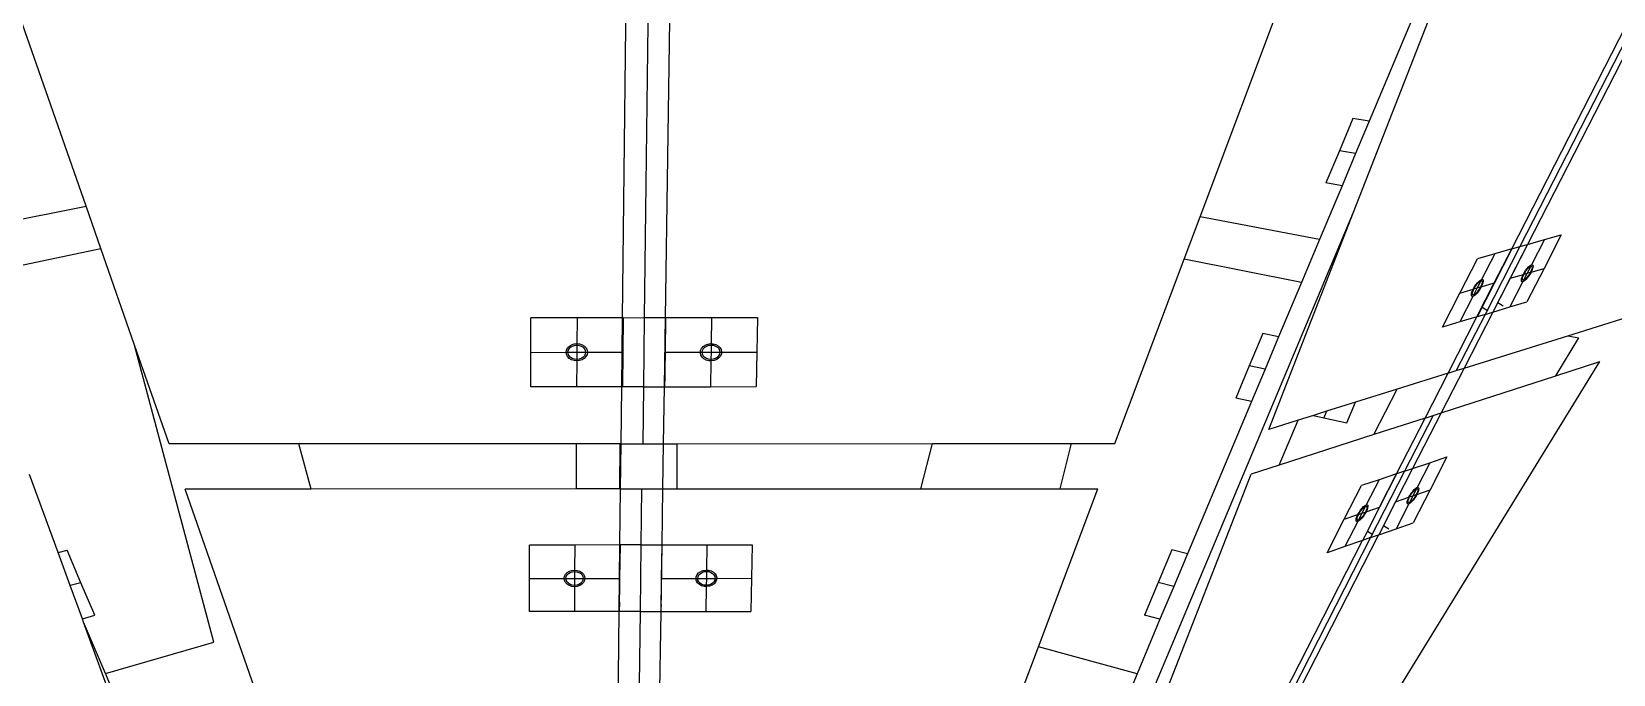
# Model space of a CAD drawing. Extents: x -61 to 68, y -78 to 75.
# Drawn here: x -14.03 to 32.19, y -20.09 to -1.3 of the extents above; entities that cross this region are included whole.
import ezdxf

# ---------------------------------------------------------------- set-up
doc = ezdxf.new("R2010")
doc.units = 0
doc.header["$MEASUREMENT"] = 0
doc.layers.get('0').update_dxf_attribs({"linetype": 'CONTINUOUS'})

msp = doc.modelspace()

# ---------------------------------------------------------------- linework, layer by layer
for p, q in [((29.499, 6.662), (25.053, -3.923)), ((-12.442, -6.403), (-16.853, 6.21)), ((20.115, -6.712), (24.974, 6.22)), ((24.602, -6.574), (29.683, 6.434)), ((29.221, -7.652), (35.097, 3.827)), ((35.32, 3.871), (29.457, -7.585)), ((35.542, 3.914), (29.681, -7.521)), ((3.236, -9.662), (3.372, 2.209)), ((4.017, 2.209), (3.872, -9.661)), ((4.654, 2.209), (4.478, -9.661)), ((24.582, -3.844), (24.188, -4.782)), ((25.053, -3.923), (24.582, -3.844)), ((25.053, -3.923), (24.658, -4.864)), ((24.188, -4.782), (23.792, -5.721)), ((24.658, -4.864), (24.188, -4.782)), ((24.658, -4.864), (24.262, -5.806)), ((24.262, -5.806), (23.602, -7.378)), ((24.262, -5.806), (23.792, -5.721)), ((-16.655, -7.25), (-12.442, -6.403)), ((-12.008, -7.643), (-12.442, -6.403)), ((8.337, -45.339), (24.602, -6.574)), ((19.647, -7.956), (20.115, -6.712)), ((23.602, -7.378), (20.115, -6.712)), ((22.12, -12.926), (24.602, -6.574)), ((23.602, -7.378), (23.073, -8.638)), ((29.686, -7.519), (30.18, -7.378)), ((30.18, -7.378), (29.8, -8.119)), ((30.67, -7.238), (30.166, -8.22)), ((30.18, -7.378), (30.67, -7.238)), ((-16.191, -8.519), (-12.008, -7.643)), ((-11.023, -10.461), (-12.008, -7.643)), ((28.724, -7.795), (28.217, -7.94)), ((28.724, -7.795), (28.341, -8.544)), ((29.457, -7.585), (28.443, -9.566)), ((29.681, -7.521), (28.667, -9.499)), ((28.712, -8.647), (29.221, -7.652)), ((29.227, -7.651), (28.718, -8.645)), ((29.221, -7.652), (28.724, -7.795)), ((29.686, -7.519), (29.179, -8.51)), ((29.227, -7.651), (29.221, -7.652)), ((29.227, -7.651), (29.457, -7.585)), ((29.457, -7.585), (29.681, -7.521)), ((29.681, -7.521), (29.686, -7.519)), ((17.625, -13.339), (19.647, -7.956)), ((23.073, -8.638), (19.647, -7.956)), ((27.706, -8.942), (28.217, -7.94)), ((29.587, -8.349), (29.628, -8.285)), ((29.61, -8.338), (29.645, -8.285)), ((29.628, -8.285), (29.672, -8.227)), ((29.645, -8.285), (29.682, -8.239)), ((30.166, -8.22), (29.663, -9.199)), ((29.672, -8.227), (29.716, -8.178)), ((29.78, -8.159), (29.675, -8.364)), ((29.682, -8.239), (29.718, -8.2)), ((29.716, -8.178), (29.757, -8.142)), ((29.718, -8.2), (29.752, -8.173)), ((29.752, -8.173), (29.78, -8.159)), ((29.757, -8.142), (29.793, -8.12)), ((29.793, -8.284), (29.769, -8.336)), ((29.8, -8.119), (29.78, -8.159)), ((29.78, -8.159), (29.801, -8.159)), ((29.788, -8.331), (30.166, -8.22)), ((29.796, -8.314), (29.788, -8.331)), ((29.793, -8.12), (29.8, -8.119)), ((29.809, -8.237), (29.793, -8.284)), ((29.823, -8.253), (29.796, -8.314)), ((29.8, -8.119), (29.821, -8.116)), ((29.801, -8.159), (29.813, -8.172)), ((29.816, -8.199), (29.809, -8.237)), ((29.813, -8.172), (29.816, -8.199)), ((29.821, -8.116), (29.838, -8.128)), ((29.839, -8.199), (29.823, -8.253)), ((29.838, -8.128), (29.844, -8.157)), ((29.844, -8.157), (29.839, -8.199)), ((23.073, -8.638), (22.41, -10.217)), ((28.097, -8.827), (28.134, -8.762)), ((28.117, -8.822), (28.147, -8.767)), ((28.134, -8.762), (28.177, -8.698)), ((28.147, -8.767), (28.183, -8.714)), ((28.177, -8.698), (28.222, -8.641)), ((28.183, -8.714), (28.22, -8.666)), ((28.205, -9.638), (28.712, -8.647)), ((28.718, -8.645), (28.211, -9.636)), ((28.32, -8.585), (28.214, -8.793)), ((28.214, -8.793), (28.311, -8.765)), ((28.22, -8.666), (28.257, -8.627)), ((28.222, -8.641), (28.266, -8.594)), ((28.257, -8.627), (28.291, -8.6)), ((28.266, -8.594), (28.307, -8.561)), ((28.311, -8.765), (28.281, -8.819)), ((28.291, -8.6), (28.32, -8.585)), ((28.331, -8.759), (28.294, -8.824)), ((28.307, -8.561), (28.341, -8.544)), ((28.335, -8.712), (28.311, -8.765)), ((28.311, -8.765), (28.331, -8.759)), ((28.341, -8.544), (28.32, -8.585)), ((28.32, -8.585), (28.342, -8.585)), ((28.331, -8.759), (28.712, -8.647)), ((28.36, -8.696), (28.331, -8.759)), ((28.351, -8.665), (28.335, -8.712)), ((28.341, -8.544), (28.367, -8.543)), ((28.342, -8.585), (28.355, -8.599)), ((28.358, -8.626), (28.351, -8.665)), ((28.355, -8.599), (28.358, -8.626)), ((28.379, -8.639), (28.36, -8.696)), ((28.367, -8.543), (28.383, -8.56)), ((28.387, -8.593), (28.379, -8.639)), ((28.383, -8.56), (28.387, -8.593)), ((29.179, -8.51), (28.674, -9.497)), ((28.712, -8.647), (28.718, -8.645)), ((29.549, -8.608), (29.17, -9.347)), ((29.179, -8.51), (29.561, -8.397)), ((29.505, -8.571), (29.51, -8.529)), ((29.511, -8.6), (29.505, -8.571)), ((29.51, -8.529), (29.526, -8.475)), ((29.529, -8.612), (29.511, -8.6)), ((29.526, -8.475), (29.553, -8.414)), ((29.549, -8.608), (29.529, -8.612)), ((29.533, -8.529), (29.54, -8.491)), ((29.536, -8.556), (29.533, -8.529)), ((29.548, -8.569), (29.536, -8.556)), ((29.54, -8.491), (29.556, -8.444)), ((29.569, -8.569), (29.548, -8.569)), ((29.569, -8.569), (29.549, -8.608)), ((29.556, -8.607), (29.549, -8.608)), ((29.553, -8.414), (29.561, -8.397)), ((29.556, -8.444), (29.58, -8.392)), ((29.592, -8.586), (29.556, -8.607)), ((29.561, -8.397), (29.587, -8.349)), ((29.561, -8.397), (29.58, -8.392)), ((29.675, -8.364), (29.569, -8.569)), ((29.598, -8.555), (29.569, -8.569)), ((29.58, -8.392), (29.61, -8.338)), ((29.58, -8.392), (29.675, -8.364)), ((29.633, -8.55), (29.592, -8.586)), ((29.631, -8.528), (29.598, -8.555)), ((29.667, -8.489), (29.631, -8.528)), ((29.677, -8.501), (29.633, -8.55)), ((29.704, -8.442), (29.667, -8.489)), ((29.675, -8.364), (29.769, -8.336)), ((29.721, -8.443), (29.677, -8.501)), ((29.739, -8.39), (29.704, -8.442)), ((29.762, -8.379), (29.721, -8.443)), ((29.769, -8.336), (29.739, -8.39)), ((29.788, -8.331), (29.762, -8.379)), ((29.769, -8.336), (29.788, -8.331)), ((27.196, -9.942), (27.706, -8.942)), ((27.706, -8.942), (28.097, -8.827)), ((28.087, -9.042), (27.706, -9.788)), ((28.041, -8.994), (28.049, -8.948)), ((28.045, -9.026), (28.041, -8.994)), ((28.061, -9.043), (28.045, -9.026)), ((28.049, -8.948), (28.068, -8.891)), ((28.087, -9.042), (28.061, -9.043)), ((28.068, -8.891), (28.097, -8.827)), ((28.07, -8.96), (28.077, -8.922)), ((28.074, -8.987), (28.07, -8.96)), ((28.086, -9.001), (28.074, -8.987)), ((28.077, -8.922), (28.093, -8.875)), ((28.108, -9.001), (28.086, -9.001)), ((28.108, -9.001), (28.087, -9.042)), ((28.121, -9.025), (28.087, -9.042)), ((28.093, -8.875), (28.117, -8.822)), ((28.097, -8.827), (28.117, -8.822)), ((28.214, -8.793), (28.108, -9.001)), ((28.137, -8.986), (28.108, -9.001)), ((28.117, -8.822), (28.214, -8.793)), ((28.162, -8.992), (28.121, -9.025)), ((28.171, -8.959), (28.137, -8.986)), ((28.207, -8.945), (28.162, -8.992)), ((28.208, -8.92), (28.171, -8.959)), ((28.252, -8.888), (28.207, -8.945)), ((28.245, -8.872), (28.208, -8.92)), ((28.281, -8.819), (28.245, -8.872)), ((28.294, -8.824), (28.252, -8.888)), ((28.817, -9.217), (28.975, -9.316)), ((29.17, -9.347), (29.663, -9.199)), ((0.557, -10.675), (0.56, -9.663)), ((1.905, -9.662), (0.56, -9.663)), ((1.905, -9.662), (1.9, -10.422)), ((3.236, -9.662), (1.905, -9.662)), ((3.225, -10.674), (3.236, -9.662)), ((3.251, -9.662), (3.236, -9.662)), ((3.251, -9.662), (3.24, -10.674)), ((3.251, -9.662), (3.872, -9.661)), ((3.872, -9.661), (3.847, -11.68)), ((3.872, -9.661), (4.478, -9.661)), ((4.478, -9.661), (4.448, -11.679)), ((4.478, -9.661), (4.493, -9.661)), ((4.493, -9.661), (4.479, -10.673)), ((4.493, -9.661), (5.838, -9.66)), ((5.838, -9.66), (5.825, -10.422)), ((5.838, -9.66), (7.184, -9.66)), ((7.184, -9.66), (7.162, -10.672)), ((27.362, -11.284), (28.205, -9.638)), ((28.443, -9.566), (27.602, -11.209)), ((28.205, -9.638), (27.706, -9.788)), ((28.667, -9.499), (27.827, -11.138)), ((28.211, -9.636), (28.205, -9.638)), ((28.443, -9.566), (28.211, -9.636)), ((28.355, -9.355), (28.514, -9.455)), ((28.443, -9.566), (28.667, -9.499)), ((28.667, -9.499), (28.674, -9.497)), ((28.674, -9.497), (29.17, -9.347)), ((30.857, -10.188), (32.592, -9.645)), ((21.951, -10.12), (21.553, -11.066)), ((22.41, -10.217), (21.951, -10.12)), ((27.706, -9.788), (27.196, -9.942)), ((-8.712, -19.142), (-11.023, -10.461)), ((-10.012, -13.352), (-11.023, -10.461)), ((1.589, -10.674), (1.6, -10.609)), ((1.6, -10.609), (1.631, -10.548)), ((1.631, -10.548), (1.681, -10.496)), ((1.64, -10.674), (1.65, -10.62)), ((1.65, -10.62), (1.676, -10.569)), ((1.676, -10.569), (1.717, -10.525)), ((1.681, -10.496), (1.745, -10.456)), ((1.717, -10.525), (1.771, -10.492)), ((1.745, -10.456), (1.82, -10.43)), ((1.771, -10.492), (1.833, -10.471)), ((1.82, -10.43), (1.9, -10.422)), ((1.833, -10.471), (1.9, -10.464)), ((1.9, -10.464), (1.898, -10.674)), ((1.9, -10.422), (1.9, -10.464)), ((1.9, -10.422), (1.98, -10.43)), ((1.9, -10.464), (1.967, -10.471)), ((1.967, -10.471), (2.029, -10.492)), ((1.98, -10.43), (2.055, -10.455)), ((2.029, -10.492), (2.082, -10.525)), ((2.055, -10.455), (2.119, -10.496)), ((2.082, -10.525), (2.123, -10.569)), ((2.119, -10.496), (2.168, -10.548)), ((2.123, -10.569), (2.148, -10.62)), ((2.148, -10.62), (2.156, -10.674)), ((2.168, -10.548), (2.198, -10.609)), ((2.198, -10.609), (2.208, -10.674)), ((5.513, -10.673), (5.518, -10.624)), ((5.518, -10.624), (5.545, -10.561)), ((5.545, -10.561), (5.59, -10.506)), ((5.563, -10.673), (5.572, -10.618)), ((5.572, -10.618), (5.599, -10.567)), ((5.59, -10.506), (5.652, -10.463)), ((5.599, -10.567), (5.641, -10.524)), ((5.641, -10.524), (5.695, -10.49)), ((5.652, -10.463), (5.725, -10.433)), ((5.695, -10.49), (5.757, -10.469)), ((5.725, -10.433), (5.804, -10.421)), ((5.757, -10.469), (5.824, -10.462)), ((5.804, -10.421), (5.825, -10.422)), ((5.824, -10.462), (5.821, -10.672)), ((5.825, -10.422), (5.824, -10.462)), ((5.824, -10.462), (5.891, -10.469)), ((5.825, -10.422), (5.885, -10.425)), ((5.885, -10.425), (5.961, -10.446)), ((5.891, -10.469), (5.953, -10.49)), ((5.953, -10.49), (6.006, -10.524)), ((5.961, -10.446), (6.028, -10.482)), ((6.006, -10.524), (6.046, -10.567)), ((6.028, -10.482), (6.08, -10.532)), ((6.046, -10.567), (6.071, -10.618)), ((6.071, -10.618), (6.079, -10.672)), ((6.08, -10.532), (6.115, -10.591)), ((6.115, -10.591), (6.13, -10.656)), ((22.41, -10.217), (22.012, -11.165)), ((27.827, -11.138), (30.857, -10.188)), ((30.509, -11.361), (31.187, -10.254)), ((30.857, -10.188), (31.187, -10.254)), ((0.553, -11.681), (0.557, -10.675)), ((0.557, -10.675), (1.589, -10.674)), ((1.589, -10.674), (1.64, -10.674)), ((1.599, -10.74), (1.589, -10.674)), ((1.63, -10.8), (1.599, -10.74)), ((1.678, -10.853), (1.63, -10.8)), ((1.649, -10.729), (1.64, -10.674)), ((1.64, -10.674), (1.898, -10.674)), ((1.674, -10.779), (1.649, -10.729)), ((1.715, -10.823), (1.674, -10.779)), ((1.742, -10.893), (1.678, -10.853)), ((1.768, -10.856), (1.715, -10.823)), ((1.817, -10.918), (1.742, -10.893)), ((1.83, -10.877), (1.768, -10.856)), ((1.897, -10.926), (1.817, -10.918)), ((1.897, -10.884), (1.83, -10.877)), ((1.897, -10.926), (1.892, -11.681)), ((1.898, -10.674), (1.897, -10.884)), ((1.964, -10.877), (1.897, -10.884)), ((1.897, -10.884), (1.897, -10.926)), ((1.977, -10.918), (1.897, -10.926)), ((1.898, -10.674), (2.156, -10.674)), ((2.026, -10.856), (1.964, -10.877)), ((2.052, -10.892), (1.977, -10.918)), ((2.08, -10.823), (2.026, -10.856)), ((2.116, -10.852), (2.052, -10.892)), ((2.121, -10.779), (2.08, -10.823)), ((2.166, -10.8), (2.116, -10.852)), ((2.147, -10.728), (2.121, -10.779)), ((2.156, -10.674), (2.147, -10.728)), ((2.156, -10.674), (2.208, -10.674)), ((2.197, -10.739), (2.166, -10.8)), ((2.208, -10.674), (2.197, -10.739)), ((2.208, -10.674), (3.225, -10.674)), ((3.213, -11.68), (3.225, -10.674)), ((3.225, -10.674), (3.24, -10.674)), ((3.24, -10.674), (3.23, -11.68)), ((4.479, -10.673), (4.465, -11.679)), ((4.479, -10.673), (5.513, -10.673)), ((5.511, -10.689), (5.513, -10.673)), ((5.526, -10.754), (5.511, -10.689)), ((5.513, -10.673), (5.563, -10.673)), ((5.561, -10.813), (5.526, -10.754)), ((5.613, -10.862), (5.561, -10.813)), ((5.563, -10.673), (5.821, -10.672)), ((5.57, -10.727), (5.563, -10.673)), ((5.595, -10.778), (5.57, -10.727)), ((5.636, -10.821), (5.595, -10.778)), ((5.68, -10.899), (5.613, -10.862)), ((5.688, -10.854), (5.636, -10.821)), ((5.756, -10.92), (5.68, -10.899)), ((5.75, -10.875), (5.688, -10.854)), ((5.817, -10.883), (5.75, -10.875)), ((5.816, -10.923), (5.756, -10.92)), ((5.816, -10.923), (5.803, -11.679)), ((5.817, -10.883), (5.816, -10.923)), ((5.837, -10.924), (5.816, -10.923)), ((5.821, -10.672), (5.817, -10.883)), ((5.884, -10.875), (5.817, -10.883)), ((5.821, -10.672), (6.079, -10.672)), ((5.916, -10.911), (5.837, -10.924)), ((5.946, -10.854), (5.884, -10.875)), ((5.989, -10.882), (5.916, -10.911)), ((6, -10.821), (5.946, -10.854)), ((6.05, -10.838), (5.989, -10.882)), ((6.042, -10.777), (6, -10.821)), ((6.069, -10.727), (6.042, -10.777)), ((6.096, -10.784), (6.05, -10.838)), ((6.079, -10.672), (6.069, -10.727)), ((6.079, -10.672), (6.128, -10.672)), ((6.123, -10.721), (6.096, -10.784)), ((6.128, -10.672), (6.123, -10.721)), ((6.13, -10.656), (6.128, -10.672)), ((6.128, -10.672), (7.162, -10.672)), ((7.162, -10.672), (7.141, -11.678)), ((21.553, -11.066), (21.154, -12.013)), ((22.012, -11.165), (21.553, -11.066)), ((24.63, -22.607), (31.792, -10.947)), ((30.509, -11.361), (31.792, -10.947)), ((3.233, -11.395), (3.236, -11.515)), ((4.469, -11.394), (4.473, -11.514)), ((22.012, -11.165), (21.613, -12.114)), ((27.362, -11.284), (25.872, -11.751)), ((26.692, -12.594), (27.362, -11.284)), ((27.827, -11.138), (27.158, -12.444)), ((27.158, -12.444), (30.509, -11.361)), ((27.362, -11.284), (27.602, -11.209)), ((27.602, -11.209), (27.827, -11.138)), ((1.892, -11.681), (0.553, -11.681)), ((3.213, -11.68), (1.892, -11.681)), ((3.194, -13.345), (3.213, -11.68)), ((3.23, -11.68), (3.213, -11.68)), ((3.847, -11.68), (3.23, -11.68)), ((3.847, -11.68), (3.827, -13.345)), ((3.847, -11.68), (4.448, -11.679)), ((4.448, -11.679), (4.424, -13.345)), ((4.448, -11.679), (4.465, -11.679)), ((4.465, -11.679), (5.803, -11.679)), ((5.803, -11.679), (7.141, -11.678)), ((21.613, -12.114), (21.154, -12.013)), ((25.872, -11.751), (24.656, -12.132)), ((25.195, -13.078), (25.872, -11.751)), ((21.613, -12.114), (19.745, -16.56)), ((23.813, -12.396), (23.427, -12.517)), ((23.813, -12.396), (23.734, -12.585)), ((24.656, -12.132), (23.813, -12.396)), ((24.404, -12.734), (24.656, -12.132)), ((27.158, -12.444), (26.326, -14.068)), ((26.925, -12.519), (27.158, -12.444)), ((22.978, -12.658), (22.12, -12.926)), ((22.428, -13.971), (22.978, -12.658)), ((23.427, -12.517), (22.978, -12.658)), ((23.427, -12.517), (23.734, -12.585)), ((23.734, -12.585), (24.404, -12.734)), ((26.692, -12.594), (25.195, -13.078)), ((25.857, -14.225), (26.692, -12.594)), ((26.925, -12.519), (26.092, -14.146)), ((26.692, -12.594), (26.925, -12.519)), ((-6.22, -13.35), (-10.012, -13.352)), ((1.881, -13.346), (-6.22, -13.35)), ((-5.864, -14.671), (-6.22, -13.35)), ((1.881, -13.346), (1.88, -14.667)), ((3.169, -13.345), (1.881, -13.346)), ((3.154, -14.667), (3.169, -13.345)), ((3.181, -13.345), (3.169, -13.345)), ((3.179, -14.667), (3.194, -13.345)), ((3.183, -13.345), (3.181, -13.345)), ((3.194, -13.345), (3.183, -13.345)), ((3.194, -13.345), (3.827, -13.345)), ((3.827, -13.345), (4.424, -13.345)), ((4.424, -13.345), (4.404, -14.666)), ((4.424, -13.345), (4.825, -13.345)), ((4.825, -13.345), (4.823, -14.666)), ((4.825, -13.345), (12.291, -13.341)), ((11.954, -14.662), (12.291, -13.341)), ((12.291, -13.341), (16.358, -13.339)), ((16.025, -14.66), (16.358, -13.339)), ((16.358, -13.339), (17.625, -13.339)), ((25.195, -13.078), (22.428, -13.971)), ((26.83, -13.9), (27.329, -13.732)), ((27.329, -13.732), (26.835, -14.695)), ((-13.26, -16.523), (-14.095, -14.244)), ((17.165, -25.613), (21.609, -14.236)), ((22.428, -13.971), (21.609, -14.236)), ((26.092, -14.146), (25.098, -16.089)), ((25.857, -14.225), (25.345, -14.397)), ((25.358, -15.2), (25.857, -14.225)), ((25.857, -14.225), (25.359, -15.2)), ((26.326, -14.068), (25.829, -15.039)), ((26.092, -14.146), (25.857, -14.225)), ((26.092, -14.146), (26.326, -14.068)), ((26.326, -14.068), (26.83, -13.9)), ((26.83, -13.9), (26.457, -14.627)), ((-5.864, -14.671), (-9.55, -14.673)), ((-5.537, -26.148), (-9.55, -14.673)), ((1.88, -14.667), (-5.864, -14.671)), ((3.154, -14.667), (1.88, -14.667)), ((3.166, -14.667), (3.154, -14.667)), ((3.16, -16.305), (3.179, -14.667)), ((3.167, -14.667), (3.166, -14.667)), ((3.179, -14.667), (3.167, -14.667)), ((3.179, -14.667), (3.791, -14.666)), ((3.791, -14.666), (3.772, -16.305)), ((3.791, -14.666), (4.404, -14.666)), ((4.404, -14.666), (4.38, -16.304)), ((4.404, -14.666), (4.823, -14.666)), ((4.823, -14.666), (11.954, -14.662)), ((11.954, -14.662), (16.025, -14.66)), ((15.393, -19.278), (17.128, -14.66)), ((16.025, -14.66), (17.128, -14.66)), ((24.327, -15.552), (24.828, -14.57)), ((25.345, -14.397), (24.828, -14.57)), ((25.345, -14.397), (24.97, -15.131)), ((26.285, -14.795), (26.328, -14.737)), ((26.302, -14.795), (26.339, -14.748)), ((26.328, -14.737), (26.372, -14.688)), ((26.437, -14.665), (26.334, -14.867)), ((26.339, -14.748), (26.375, -14.709)), ((26.835, -14.695), (26.342, -15.656)), ((26.372, -14.688), (26.414, -14.651)), ((26.375, -14.709), (26.409, -14.681)), ((26.409, -14.681), (26.437, -14.665)), ((26.414, -14.651), (26.45, -14.628)), ((26.454, -14.783), (26.431, -14.834)), ((26.457, -14.627), (26.437, -14.665)), ((26.437, -14.665), (26.459, -14.664)), ((26.449, -14.827), (26.835, -14.695)), ((26.45, -14.628), (26.457, -14.627)), ((26.469, -14.737), (26.454, -14.783)), ((26.457, -14.627), (26.478, -14.622)), ((26.484, -14.751), (26.458, -14.811)), ((26.459, -14.664), (26.472, -14.676)), ((26.475, -14.701), (26.469, -14.737)), ((26.472, -14.676), (26.475, -14.701)), ((26.478, -14.622), (26.496, -14.632)), ((26.499, -14.699), (26.484, -14.751)), ((26.496, -14.632), (26.504, -14.659)), ((26.504, -14.659), (26.499, -14.699)), ((24.804, -15.288), (24.849, -15.231)), ((24.949, -15.172), (24.845, -15.375)), ((24.848, -15.255), (24.885, -15.216)), ((24.849, -15.231), (24.894, -15.184)), ((24.885, -15.216), (24.92, -15.187)), ((24.894, -15.184), (24.935, -15.15)), ((24.92, -15.187), (24.949, -15.172)), ((24.935, -15.15), (24.97, -15.131)), ((24.97, -15.131), (24.949, -15.172)), ((24.949, -15.172), (24.971, -15.17)), ((24.964, -15.335), (25.358, -15.2)), ((24.983, -15.244), (24.968, -15.29)), ((24.97, -15.131), (24.996, -15.129)), ((24.971, -15.17), (24.985, -15.182)), ((24.989, -15.207), (24.983, -15.244)), ((24.985, -15.182), (24.989, -15.207)), ((25.01, -15.218), (24.992, -15.273)), ((24.996, -15.129), (25.013, -15.143)), ((25.359, -15.2), (25.003, -15.896)), ((25.003, -15.896), (25.358, -15.2)), ((25.017, -15.174), (25.01, -15.218)), ((25.013, -15.143), (25.017, -15.174)), ((25.829, -15.039), (25.333, -16.007)), ((25.358, -15.2), (25.359, -15.2)), ((25.829, -15.039), (26.219, -14.906)), ((26.211, -15.106), (25.84, -15.831)), ((26.164, -15.074), (26.169, -15.034)), ((26.172, -15.101), (26.164, -15.074)), ((26.169, -15.034), (26.184, -14.982)), ((26.19, -15.111), (26.172, -15.101)), ((26.184, -14.982), (26.21, -14.922)), ((26.211, -15.106), (26.19, -15.111)), ((26.193, -15.032), (26.199, -14.996)), ((26.196, -15.057), (26.193, -15.032)), ((26.209, -15.069), (26.196, -15.057)), ((26.199, -14.996), (26.214, -14.951)), ((26.231, -15.068), (26.209, -15.069)), ((26.21, -14.922), (26.219, -14.906)), ((26.231, -15.068), (26.211, -15.106)), ((26.218, -15.105), (26.211, -15.106)), ((26.214, -14.951), (26.237, -14.9)), ((26.254, -15.082), (26.218, -15.105)), ((26.219, -14.906), (26.244, -14.859)), ((26.219, -14.906), (26.237, -14.9)), ((26.334, -14.867), (26.231, -15.068)), ((26.26, -15.052), (26.231, -15.068)), ((26.237, -14.9), (26.267, -14.846)), ((26.237, -14.9), (26.334, -14.867)), ((26.244, -14.859), (26.285, -14.795)), ((26.296, -15.045), (26.254, -15.082)), ((26.293, -15.024), (26.26, -15.052)), ((26.267, -14.846), (26.302, -14.795)), ((26.33, -14.985), (26.293, -15.024)), ((26.34, -14.996), (26.296, -15.045)), ((26.366, -14.938), (26.33, -14.985)), ((26.334, -14.867), (26.431, -14.834)), ((26.384, -14.937), (26.34, -14.996)), ((26.401, -14.887), (26.366, -14.938)), ((26.424, -14.875), (26.384, -14.937)), ((26.431, -14.834), (26.401, -14.887)), ((26.449, -14.827), (26.424, -14.875)), ((26.431, -14.834), (26.449, -14.827)), ((26.458, -14.811), (26.449, -14.827)), ((23.827, -16.532), (24.327, -15.552)), ((24.327, -15.552), (24.726, -15.416)), ((24.72, -15.619), (24.346, -16.351)), ((24.672, -15.577), (24.679, -15.533)), ((24.677, -15.607), (24.672, -15.577)), ((24.694, -15.622), (24.677, -15.607)), ((24.679, -15.533), (24.697, -15.478)), ((24.72, -15.619), (24.694, -15.622)), ((24.697, -15.478), (24.726, -15.416)), ((24.701, -15.543), (24.707, -15.506)), ((24.705, -15.569), (24.701, -15.543)), ((24.719, -15.581), (24.705, -15.569)), ((24.707, -15.506), (24.722, -15.461)), ((24.741, -15.579), (24.719, -15.581)), ((24.741, -15.579), (24.72, -15.619)), ((24.755, -15.601), (24.72, -15.619)), ((24.722, -15.461), (24.746, -15.409)), ((24.726, -15.416), (24.762, -15.351)), ((24.726, -15.416), (24.746, -15.409)), ((24.845, -15.375), (24.741, -15.579)), ((24.77, -15.563), (24.741, -15.579)), ((24.746, -15.409), (24.776, -15.355)), ((24.746, -15.409), (24.845, -15.375)), ((24.796, -15.566), (24.755, -15.601)), ((24.762, -15.351), (24.804, -15.288)), ((24.805, -15.535), (24.77, -15.563)), ((24.776, -15.355), (24.811, -15.303)), ((24.841, -15.519), (24.796, -15.566)), ((24.842, -15.495), (24.805, -15.535)), ((24.811, -15.303), (24.848, -15.255)), ((24.886, -15.462), (24.841, -15.519)), ((24.879, -15.448), (24.842, -15.495)), ((24.845, -15.375), (24.944, -15.341)), ((24.914, -15.395), (24.879, -15.448)), ((24.928, -15.399), (24.886, -15.462)), ((24.944, -15.341), (24.914, -15.395)), ((24.964, -15.335), (24.928, -15.399)), ((24.968, -15.29), (24.944, -15.341)), ((24.944, -15.341), (24.964, -15.335)), ((24.992, -15.273), (24.964, -15.335)), ((25.84, -15.831), (26.342, -15.656)), ((22.558, -20.67), (24.86, -16.172)), ((25.098, -16.089), (22.8, -20.578)), ((25.332, -16.008), (23.036, -20.489)), ((24.86, -16.172), (24.346, -16.351)), ((24.862, -16.171), (24.86, -16.172)), ((25.003, -15.896), (24.862, -16.171)), ((25.098, -16.089), (24.862, -16.171)), ((25.003, -15.896), (25.159, -15.997)), ((25.098, -16.089), (25.332, -16.008)), ((25.332, -16.008), (25.333, -16.007)), ((25.333, -16.007), (25.84, -15.831)), ((25.474, -15.732), (25.629, -15.833)), ((-13.26, -16.523), (-12.997, -16.454)), ((-12.906, -17.492), (-13.26, -16.523)), ((-12.591, -17.407), (-12.997, -16.454)), ((0.516, -17.282), (0.519, -16.306)), ((1.84, -16.306), (0.519, -16.306)), ((1.84, -16.306), (1.835, -17.038)), ((3.16, -16.305), (1.84, -16.306)), ((3.149, -17.281), (3.16, -16.305)), ((3.162, -16.305), (3.151, -17.281)), ((3.162, -16.305), (3.16, -16.305)), ((3.772, -16.305), (3.162, -16.305)), ((3.772, -16.305), (3.748, -18.251)), ((3.772, -16.305), (4.38, -16.304)), ((4.38, -16.304), (4.351, -18.251)), ((4.381, -16.304), (4.368, -17.28)), ((4.38, -16.304), (4.381, -16.304)), ((4.381, -16.304), (5.702, -16.304)), ((5.702, -16.304), (5.69, -17.038)), ((5.702, -16.304), (7.024, -16.303)), ((7.024, -16.303), (7.003, -17.279)), ((19.289, -16.445), (18.887, -17.399)), ((19.745, -16.56), (19.289, -16.445)), ((19.745, -16.56), (19.344, -17.516)), ((24.346, -16.351), (23.827, -16.532)), ((1.62, -17.11), (1.683, -17.071)), ((1.683, -17.071), (1.757, -17.047)), ((1.708, -17.106), (1.769, -17.086)), ((1.757, -17.047), (1.835, -17.038)), ((1.769, -17.086), (1.835, -17.079)), ((1.835, -17.079), (1.834, -17.282)), ((1.835, -17.038), (1.835, -17.079)), ((1.835, -17.038), (1.914, -17.046)), ((1.835, -17.079), (1.901, -17.086)), ((1.901, -17.086), (1.962, -17.106)), ((1.914, -17.046), (1.987, -17.071)), ((1.987, -17.071), (2.05, -17.109)), ((5.459, -17.119), (5.52, -17.077)), ((5.52, -17.077), (5.591, -17.049)), ((5.562, -17.104), (5.623, -17.084)), ((5.591, -17.049), (5.67, -17.037)), ((5.623, -17.084), (5.689, -17.077)), ((5.67, -17.037), (5.69, -17.038)), ((5.689, -17.077), (5.685, -17.28)), ((5.69, -17.038), (5.689, -17.077)), ((5.689, -17.077), (5.754, -17.084)), ((5.69, -17.038), (5.749, -17.041)), ((5.749, -17.041), (5.824, -17.061)), ((5.754, -17.084), (5.815, -17.104)), ((5.824, -17.061), (5.889, -17.096)), ((5.889, -17.096), (5.941, -17.144)), ((-12.591, -17.407), (-12.906, -17.492)), ((-12.55, -18.463), (-12.906, -17.492)), ((-12.183, -18.36), (-12.591, -17.407)), ((0.513, -18.253), (0.516, -17.282)), ((0.516, -17.282), (1.53, -17.282)), ((1.53, -17.282), (1.54, -17.219)), ((1.53, -17.282), (1.58, -17.282)), ((1.54, -17.345), (1.53, -17.282)), ((1.54, -17.219), (1.571, -17.16)), ((1.57, -17.403), (1.54, -17.345)), ((1.618, -17.454), (1.57, -17.403)), ((1.571, -17.16), (1.62, -17.11)), ((1.58, -17.282), (1.589, -17.229)), ((1.589, -17.334), (1.58, -17.282)), ((1.58, -17.282), (1.834, -17.282)), ((1.589, -17.229), (1.615, -17.18)), ((1.614, -17.383), (1.589, -17.334)), ((1.654, -17.425), (1.614, -17.383)), ((1.615, -17.18), (1.655, -17.138)), ((1.68, -17.492), (1.618, -17.454)), ((1.706, -17.457), (1.654, -17.425)), ((1.655, -17.138), (1.708, -17.106)), ((1.753, -17.517), (1.68, -17.492)), ((1.767, -17.477), (1.706, -17.457)), ((1.832, -17.525), (1.753, -17.517)), ((1.832, -17.484), (1.767, -17.477)), ((1.832, -17.525), (1.827, -18.252)), ((1.834, -17.282), (1.832, -17.484)), ((1.898, -17.477), (1.832, -17.484)), ((1.832, -17.484), (1.832, -17.525)), ((1.911, -17.517), (1.832, -17.525)), ((1.834, -17.282), (2.087, -17.282)), ((1.959, -17.457), (1.898, -17.477)), ((1.984, -17.492), (1.911, -17.517)), ((2.012, -17.425), (1.959, -17.457)), ((1.962, -17.106), (2.014, -17.138)), ((2.047, -17.454), (1.984, -17.492)), ((2.052, -17.383), (2.012, -17.425)), ((2.014, -17.138), (2.054, -17.18)), ((2.096, -17.403), (2.047, -17.454)), ((2.05, -17.109), (2.098, -17.16)), ((2.078, -17.334), (2.052, -17.383)), ((2.054, -17.18), (2.079, -17.229)), ((2.087, -17.282), (2.078, -17.334)), ((2.079, -17.229), (2.087, -17.282)), ((2.087, -17.282), (2.138, -17.282)), ((2.127, -17.345), (2.096, -17.403)), ((2.098, -17.16), (2.128, -17.219)), ((2.138, -17.282), (2.127, -17.345)), ((2.128, -17.219), (2.138, -17.282)), ((2.138, -17.282), (3.149, -17.281)), ((3.138, -18.252), (3.149, -17.281)), ((3.151, -17.281), (3.141, -18.252)), ((3.149, -17.281), (3.151, -17.281)), ((4.368, -17.28), (4.354, -18.251)), ((4.368, -17.28), (5.383, -17.28)), ((5.382, -17.296), (5.383, -17.28)), ((5.396, -17.358), (5.382, -17.296)), ((5.383, -17.28), (5.388, -17.233)), ((5.383, -17.28), (5.432, -17.28)), ((5.388, -17.233), (5.414, -17.172)), ((5.43, -17.415), (5.396, -17.358)), ((5.414, -17.172), (5.459, -17.119)), ((5.482, -17.463), (5.43, -17.415)), ((5.432, -17.28), (5.442, -17.227)), ((5.44, -17.332), (5.432, -17.28)), ((5.432, -17.28), (5.685, -17.28)), ((5.464, -17.381), (5.44, -17.332)), ((5.442, -17.227), (5.468, -17.178)), ((5.504, -17.423), (5.464, -17.381)), ((5.468, -17.178), (5.509, -17.136)), ((5.547, -17.498), (5.482, -17.463)), ((5.556, -17.455), (5.504, -17.423)), ((5.509, -17.136), (5.562, -17.104)), ((5.622, -17.518), (5.547, -17.498)), ((5.616, -17.475), (5.556, -17.455)), ((5.682, -17.482), (5.616, -17.475)), ((5.681, -17.521), (5.622, -17.518)), ((5.681, -17.521), (5.668, -18.25)), ((5.682, -17.482), (5.681, -17.521)), ((5.701, -17.522), (5.681, -17.521)), ((5.685, -17.28), (5.682, -17.482)), ((5.748, -17.475), (5.682, -17.482)), ((5.685, -17.28), (5.939, -17.28)), ((5.779, -17.51), (5.701, -17.522)), ((5.809, -17.455), (5.748, -17.475)), ((5.851, -17.482), (5.779, -17.51)), ((5.862, -17.423), (5.809, -17.455)), ((5.815, -17.104), (5.867, -17.136)), ((5.911, -17.44), (5.851, -17.482)), ((5.903, -17.381), (5.862, -17.423)), ((5.867, -17.136), (5.907, -17.178)), ((5.929, -17.332), (5.903, -17.381)), ((5.907, -17.178), (5.931, -17.227)), ((5.956, -17.387), (5.911, -17.44)), ((5.939, -17.28), (5.929, -17.332)), ((5.931, -17.227), (5.939, -17.28)), ((5.939, -17.28), (5.988, -17.28)), ((5.941, -17.144), (5.975, -17.201)), ((5.983, -17.327), (5.956, -17.387)), ((5.975, -17.201), (5.989, -17.263)), ((5.988, -17.28), (5.983, -17.327)), ((5.989, -17.263), (5.988, -17.28)), ((5.988, -17.28), (7.003, -17.279)), ((7.003, -17.279), (6.982, -18.25)), ((18.887, -17.399), (18.486, -18.353)), ((19.344, -17.516), (18.887, -17.399)), ((19.344, -17.516), (18.942, -18.473)), ((3.144, -17.976), (3.147, -18.099)), ((4.358, -17.976), (4.362, -18.099)), ((-12.55, -18.463), (-12.183, -18.36)), ((-12.515, -18.561), (-12.55, -18.463)), ((1.827, -18.252), (0.513, -18.253)), ((3.138, -18.252), (1.827, -18.252)), ((3.087, -22.714), (3.138, -18.252)), ((3.141, -18.252), (3.138, -18.252)), ((3.748, -18.251), (3.141, -18.252)), ((3.748, -18.251), (3.694, -22.713)), ((3.748, -18.251), (4.351, -18.251)), ((4.351, -18.251), (4.285, -22.713)), ((4.351, -18.251), (4.354, -18.251)), ((4.354, -18.251), (5.668, -18.25)), ((5.668, -18.25), (6.982, -18.25)), ((18.942, -18.473), (18.271, -20.071)), ((18.942, -18.473), (18.486, -18.353)), ((-9.932, -25.614), (-12.515, -18.561)), ((-11.874, -20.061), (-12.515, -18.561)), ((-11.874, -20.061), (-8.712, -19.142)), ((14.915, -20.55), (15.393, -19.278)), ((18.271, -20.071), (15.393, -19.278)), ((-11.328, -21.34), (-11.874, -20.061)), ((18.271, -20.071), (17.733, -21.352))]:
    msp.add_line(p, q)

doc.saveas('drawing.dxf')
